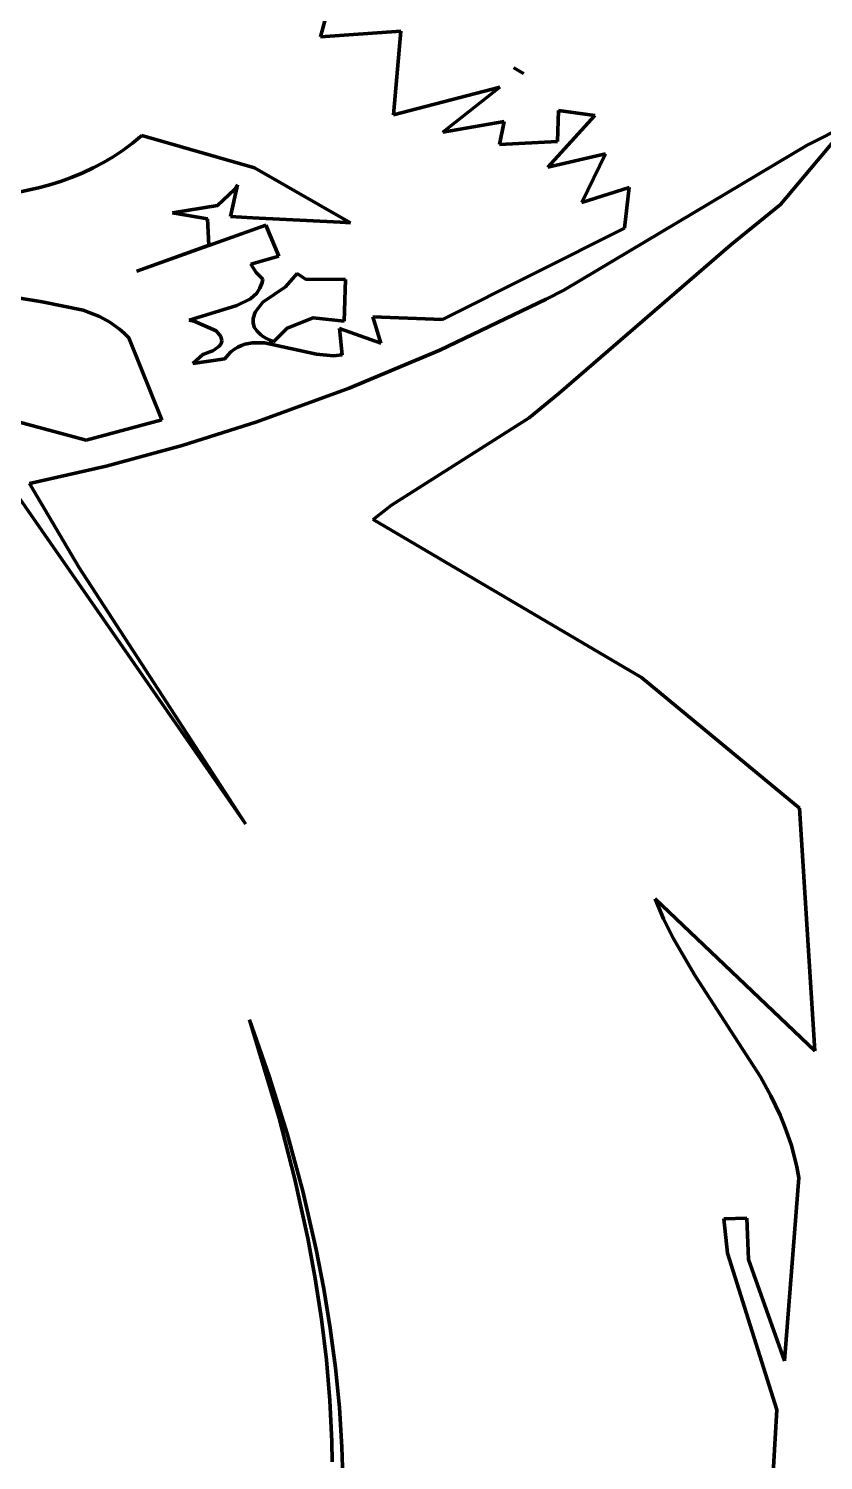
# Model space of a CAD drawing. Header units: millimetres. Extents: x 0 to 11, y 0 to 14.1.
# Drawn here: x 5.58 to 6.204, y 9.237 to 10.36 of the extents above; entities that cross this region are included whole.
import ezdxf

# ---------------------------------------------------------------- set-up
doc = ezdxf.new("R2010")
doc.units = ezdxf.units.MM
doc.layers.add('color#010101ff', color=7, linetype='CONTINUOUS', lineweight=100)
doc.layers.add('color#fefefeff', color=7, linetype='CONTINUOUS', lineweight=100)

msp = doc.modelspace()

# ---------------------------------------------------------------- linework, layer by layer
at = {"layer": 'color#010101ff'}
for p, q in [((5.8088, 10.3539), (5.8184, 10.3899)), ((5.872, 10.3584), (5.8088, 10.3539)), ((5.8661, 10.2928), (5.872, 10.3584)), ((5.9607, 10.3296), (5.9681, 10.3252)), ((5.9681, 10.3252), (5.9607, 10.3296)), ((5.9496, 10.3144), (5.8661, 10.2928)), ((5.905, 10.279), (5.9496, 10.3144)), ((5.9957, 10.2962), (5.9948, 10.2719)), ((6.0241, 10.2923), (5.9957, 10.2962)), ((5.9531, 10.2875), (5.905, 10.279)), ((5.9495, 10.2694), (5.9531, 10.2875)), ((5.9874, 10.2517), (6.0241, 10.2923)), ((6.1699, 10.2223), (6.2226, 10.2848)), ((6.2226, 10.2848), (6.1908, 10.2688)), ((5.6613, 10.2705), (5.6686, 10.2765)), ((5.6686, 10.2765), (5.7571, 10.2512)), ((5.9948, 10.2719), (5.9495, 10.2694)), ((5.6384, 10.2553), (5.6462, 10.2599)), ((5.6462, 10.2599), (5.6539, 10.2649)), ((5.6539, 10.2649), (5.6613, 10.2705)), ((6.0326, 10.262), (5.9874, 10.2517)), ((6.1908, 10.2688), (5.9998, 10.1551)), ((6.0141, 10.2239), (6.0326, 10.262)), ((5.6223, 10.2473), (5.6304, 10.2511)), ((5.6304, 10.2511), (5.6384, 10.2553)), ((5.7571, 10.2512), (5.8323, 10.208)), ((5.5885, 10.2358), (5.5971, 10.2381)), ((5.5971, 10.2381), (5.6056, 10.2408)), ((5.6056, 10.2408), (5.614, 10.2439)), ((5.614, 10.2439), (5.6223, 10.2473)), ((5.7383, 10.2129), (5.7436, 10.2378)), ((5.7436, 10.2378), (5.7413, 10.234)), ((5.571, 10.2319), (5.5885, 10.2358)), ((5.7413, 10.234), (5.7281, 10.2217)), ((6.0512, 10.2358), (6.0141, 10.2239)), ((6.0474, 10.2037), (6.0512, 10.2358)), ((5.7281, 10.2217), (5.6926, 10.2157)), ((5.6926, 10.2157), (5.7201, 10.211)), ((6.1311, 10.1908), (6.1699, 10.2223)), ((5.6647, 10.1701), (5.7659, 10.2061)), ((5.7201, 10.211), (5.7211, 10.1904)), ((5.7555, 10.212), (5.7383, 10.2129)), ((5.8243, 10.2084), (5.7555, 10.212)), ((5.7659, 10.2061), (5.7761, 10.1819)), ((5.8323, 10.208), (5.8243, 10.2084)), ((5.9047, 10.132), (6.0474, 10.2037)), ((5.7211, 10.1904), (5.6647, 10.1701)), ((5.7761, 10.1819), (5.7542, 10.1755)), ((5.9962, 10.0743), (6.1311, 10.1908)), ((5.7542, 10.1755), (5.7583, 10.1691)), ((5.7583, 10.1691), (5.7636, 10.1637)), ((5.7631, 10.1611), (5.7613, 10.1566)), ((5.7636, 10.1637), (5.7631, 10.1611)), ((5.7814, 10.1577), (5.7906, 10.1683)), ((5.7906, 10.1683), (5.7972, 10.1637)), ((5.7972, 10.1637), (5.8286, 10.1634)), ((5.8286, 10.1634), (5.8275, 10.1307)), ((5.5905, 10.146), (5.53, 10.1557)), ((5.7539, 10.1483), (5.7433, 10.1431)), ((5.7588, 10.1528), (5.7539, 10.1483)), ((5.7613, 10.1566), (5.7588, 10.1528)), ((5.7637, 10.1458), (5.7814, 10.1577)), ((5.9861, 10.1481), (5.9026, 10.108)), ((5.9998, 10.1551), (5.9861, 10.1481)), ((5.6225, 10.1395), (5.5905, 10.146)), ((5.6353, 10.1344), (5.6225, 10.1395)), ((5.7433, 10.1431), (5.7058, 10.1316)), ((5.756, 10.1328), (5.7576, 10.1378)), ((5.7576, 10.1378), (5.7637, 10.1458)), ((5.6434, 10.13), (5.6353, 10.1344)), ((5.6511, 10.1245), (5.6434, 10.13)), ((5.7058, 10.1316), (5.7098, 10.1309)), ((5.7098, 10.1309), (5.7271, 10.1232)), ((5.756, 10.1295), (5.756, 10.1328)), ((5.7569, 10.1262), (5.756, 10.1295)), ((5.7589, 10.1231), (5.7569, 10.1262)), ((5.7828, 10.1253), (5.7721, 10.1145)), ((5.8031, 10.1335), (5.7828, 10.1253)), ((5.8275, 10.1307), (5.8031, 10.1335)), ((5.8258, 10.1044), (5.8239, 10.125)), ((5.8239, 10.125), (5.8563, 10.1136)), ((5.8563, 10.1136), (5.85, 10.1341)), ((5.85, 10.1341), (5.9047, 10.132)), ((5.6547, 10.1213), (5.6511, 10.1245)), ((5.6583, 10.1178), (5.6547, 10.1213)), ((5.6844, 10.0534), (5.6583, 10.1178)), ((5.7271, 10.1232), (5.7307, 10.1188)), ((5.7307, 10.1188), (5.7315, 10.1154)), ((5.7315, 10.1154), (5.7308, 10.1131)), ((5.7496, 10.1127), (5.7556, 10.1139)), ((5.7556, 10.1139), (5.765, 10.1139)), ((5.762, 10.12), (5.7589, 10.1231)), ((5.764, 10.1186), (5.762, 10.12)), ((5.7664, 10.1171), (5.764, 10.1186)), ((5.765, 10.1139), (5.8057, 10.1049)), ((5.7691, 10.1158), (5.7664, 10.1171)), ((5.7721, 10.1145), (5.7691, 10.1158)), ((5.7166, 10.1047), (5.7086, 10.0975)), ((5.7195, 10.1056), (5.7166, 10.1047)), ((5.7221, 10.1066), (5.7195, 10.1056)), ((5.7243, 10.1076), (5.7221, 10.1066)), ((5.7262, 10.1087), (5.7243, 10.1076)), ((5.7291, 10.1108), (5.7262, 10.1087)), ((5.7308, 10.1131), (5.7291, 10.1108)), ((5.7337, 10.1013), (5.7361, 10.1042)), ((5.7361, 10.1042), (5.7386, 10.1066)), ((5.7386, 10.1066), (5.7413, 10.1087)), ((5.7413, 10.1087), (5.744, 10.1104)), ((5.744, 10.1104), (5.7468, 10.1117)), ((5.7468, 10.1117), (5.7496, 10.1127)), ((5.8057, 10.1049), (5.8192, 10.1037)), ((5.8192, 10.1037), (5.8258, 10.1044)), ((5.9026, 10.108), (5.8315, 10.0782)), ((5.7086, 10.0975), (5.7337, 10.1013)), ((5.8315, 10.0782), (5.759, 10.0517)), ((5.9726, 10.055), (5.9962, 10.0743)), ((5.5394, 10.0605), (5.6248, 10.0374)), ((5.6248, 10.0374), (5.6844, 10.0534)), ((5.759, 10.0517), (5.7002, 10.0331)), ((5.8646, 9.9865), (5.9726, 10.055)), ((5.7002, 10.0331), (5.6407, 10.017)), ((5.6407, 10.017), (5.5805, 10.0034)), ((5.5805, 10.0034), (5.6192, 9.9378)), ((5.7499, 9.7363), (5.5706, 9.9947)), ((5.8503, 9.9751), (5.8646, 9.9865)), ((6.0608, 9.851), (5.8503, 9.9751)), ((5.6192, 9.9378), (5.7499, 9.7363)), ((6.185, 9.7485), (6.0608, 9.851)), ((6.197, 9.558), (6.185, 9.7485)), ((6.0781, 9.6617), (6.0715, 9.6775)), ((6.0715, 9.6775), (6.197, 9.558)), ((6.0856, 9.6464), (6.0781, 9.6617)), ((6.1029, 9.6169), (6.0856, 9.6464)), ((6.1542, 9.5378), (6.1029, 9.6169)), ((5.7764, 9.5053), (5.7531, 9.5824)), ((5.7531, 9.5824), (5.7686, 9.5382)), ((5.7686, 9.5382), (5.7826, 9.4933)), ((6.1623, 9.5229), (6.1542, 9.5378)), ((6.1696, 9.5076), (6.1623, 9.5229)), ((6.1728, 9.4998), (6.1696, 9.5076)), ((5.7885, 9.4584), (5.7764, 9.5053)), ((6.1758, 9.4918), (6.1728, 9.4998)), ((5.7826, 9.4933), (5.7949, 9.4479)), ((6.1785, 9.4837), (6.1758, 9.4918)), ((6.1808, 9.4754), (6.1785, 9.4837)), ((6.1828, 9.467), (6.1808, 9.4754)), ((6.1844, 9.4584), (6.1828, 9.467)), ((5.7989, 9.4111), (5.7885, 9.4584)), ((6.173, 9.3147), (6.1844, 9.4584)), ((5.7949, 9.4479), (5.8055, 9.4021)), ((6.1254, 9.4263), (6.1435, 9.4268)), ((6.1284, 9.3994), (6.1254, 9.4263)), ((6.1435, 9.4268), (6.1449, 9.3944)), ((5.8048, 9.3794), (5.7989, 9.4111)), ((5.8055, 9.4021), (5.8115, 9.3713)), ((6.1672, 9.2763), (6.1284, 9.3994)), ((6.1449, 9.3944), (6.173, 9.3147)), ((5.8097, 9.3476), (5.8048, 9.3794)), ((5.8115, 9.3713), (5.8165, 9.3403)), ((5.8135, 9.3156), (5.8097, 9.3476)), ((5.8165, 9.3403), (5.8206, 9.3093)), ((5.8162, 9.2836), (5.8135, 9.3156)), ((5.8206, 9.3093), (5.8237, 9.2781)), ((5.8178, 9.2514), (5.8162, 9.2836)), ((5.8237, 9.2781), (5.8257, 9.2469)), ((6.1601, 9.1599), (6.1672, 9.2763)), ((5.8181, 9.2354), (5.8178, 9.2514)), ((5.8257, 9.2469), (5.8266, 9.2157))]:
    msp.add_line(p, q, dxfattribs=at)
at = {"layer": 'color#fefefeff'}
for p, q in [((5.8184, 10.3899), (5.8088, 10.3539)), ((5.8088, 10.3539), (5.872, 10.3584)), ((5.872, 10.3584), (5.8661, 10.2928)), ((5.9607, 10.3296), (5.9681, 10.3252)), ((5.9681, 10.3252), (5.9607, 10.3296)), ((5.8661, 10.2928), (5.9496, 10.3144)), ((5.9496, 10.3144), (5.905, 10.279)), ((5.9948, 10.2719), (5.9957, 10.2962)), ((5.9957, 10.2962), (6.0241, 10.2923)), ((5.905, 10.279), (5.9531, 10.2875)), ((5.9531, 10.2875), (5.9495, 10.2694)), ((6.0241, 10.2923), (5.9874, 10.2517)), ((6.2226, 10.2848), (6.1699, 10.2223)), ((6.1908, 10.2688), (6.2226, 10.2848)), ((5.6686, 10.2765), (5.6613, 10.2705)), ((5.7571, 10.2512), (5.6686, 10.2765)), ((5.9495, 10.2694), (5.9948, 10.2719)), ((5.6462, 10.2599), (5.6384, 10.2553)), ((5.6539, 10.2649), (5.6462, 10.2599)), ((5.6613, 10.2705), (5.6539, 10.2649)), ((5.9874, 10.2517), (6.0326, 10.262)), ((5.9998, 10.1551), (6.1908, 10.2688)), ((6.0326, 10.262), (6.0141, 10.2239)), ((5.6304, 10.2511), (5.6223, 10.2473)), ((5.6384, 10.2553), (5.6304, 10.2511)), ((5.8323, 10.208), (5.7571, 10.2512)), ((5.5971, 10.2381), (5.5885, 10.2358)), ((5.6056, 10.2408), (5.5971, 10.2381)), ((5.614, 10.2439), (5.6056, 10.2408)), ((5.6223, 10.2473), (5.614, 10.2439)), ((5.7436, 10.2378), (5.7383, 10.2129)), ((5.7413, 10.234), (5.7436, 10.2378)), ((5.5885, 10.2358), (5.571, 10.2319)), ((5.7281, 10.2217), (5.7413, 10.234)), ((6.0141, 10.2239), (6.0512, 10.2358)), ((6.0512, 10.2358), (6.0474, 10.2037)), ((5.6926, 10.2157), (5.7281, 10.2217)), ((5.7201, 10.211), (5.6926, 10.2157)), ((6.1699, 10.2223), (6.1311, 10.1908)), ((5.7659, 10.2061), (5.6647, 10.1701)), ((5.7211, 10.1904), (5.7201, 10.211)), ((5.7383, 10.2129), (5.7555, 10.212)), ((5.7555, 10.212), (5.8243, 10.2084)), ((5.7761, 10.1819), (5.7659, 10.2061)), ((5.8243, 10.2084), (5.8323, 10.208)), ((6.0474, 10.2037), (5.9047, 10.132)), ((5.6647, 10.1701), (5.7211, 10.1904)), ((5.7542, 10.1755), (5.7761, 10.1819)), ((6.1311, 10.1908), (5.9962, 10.0743)), ((5.7583, 10.1691), (5.7542, 10.1755)), ((5.7636, 10.1637), (5.7583, 10.1691)), ((5.7613, 10.1566), (5.7631, 10.1611)), ((5.7631, 10.1611), (5.7636, 10.1637)), ((5.7906, 10.1683), (5.7814, 10.1577)), ((5.7972, 10.1637), (5.7906, 10.1683)), ((5.8286, 10.1634), (5.7972, 10.1637)), ((5.8275, 10.1307), (5.8286, 10.1634)), ((5.53, 10.1557), (5.5905, 10.146)), ((5.7433, 10.1431), (5.7539, 10.1483)), ((5.7539, 10.1483), (5.7588, 10.1528)), ((5.7588, 10.1528), (5.7613, 10.1566)), ((5.7814, 10.1577), (5.7637, 10.1458)), ((5.9026, 10.108), (5.9861, 10.1481)), ((5.9861, 10.1481), (5.9998, 10.1551)), ((5.5905, 10.146), (5.6225, 10.1395)), ((5.6225, 10.1395), (5.6353, 10.1344)), ((5.7058, 10.1316), (5.7433, 10.1431)), ((5.7576, 10.1378), (5.756, 10.1328)), ((5.7637, 10.1458), (5.7576, 10.1378)), ((5.6353, 10.1344), (5.6434, 10.13)), ((5.6434, 10.13), (5.6511, 10.1245)), ((5.7098, 10.1309), (5.7058, 10.1316)), ((5.7271, 10.1232), (5.7098, 10.1309)), ((5.756, 10.1328), (5.756, 10.1295)), ((5.756, 10.1295), (5.7569, 10.1262)), ((5.7569, 10.1262), (5.7589, 10.1231)), ((5.7721, 10.1145), (5.7828, 10.1253)), ((5.7828, 10.1253), (5.8031, 10.1335)), ((5.8031, 10.1335), (5.8275, 10.1307)), ((5.8563, 10.1136), (5.8239, 10.125)), ((5.8239, 10.125), (5.8258, 10.1044)), ((5.9047, 10.132), (5.85, 10.1341)), ((5.85, 10.1341), (5.8563, 10.1136)), ((5.6511, 10.1245), (5.6547, 10.1213)), ((5.6547, 10.1213), (5.6583, 10.1178)), ((5.6583, 10.1178), (5.6844, 10.0534)), ((5.7307, 10.1188), (5.7271, 10.1232)), ((5.7315, 10.1154), (5.7307, 10.1188)), ((5.7308, 10.1131), (5.7315, 10.1154)), ((5.7556, 10.1139), (5.7496, 10.1127)), ((5.765, 10.1139), (5.7556, 10.1139)), ((5.7589, 10.1231), (5.762, 10.12)), ((5.762, 10.12), (5.764, 10.1186)), ((5.764, 10.1186), (5.7664, 10.1171)), ((5.8057, 10.1049), (5.765, 10.1139)), ((5.7664, 10.1171), (5.7691, 10.1158)), ((5.7691, 10.1158), (5.7721, 10.1145)), ((5.7086, 10.0975), (5.7166, 10.1047)), ((5.7166, 10.1047), (5.7195, 10.1056)), ((5.7195, 10.1056), (5.7221, 10.1066)), ((5.7221, 10.1066), (5.7243, 10.1076)), ((5.7243, 10.1076), (5.7262, 10.1087)), ((5.7262, 10.1087), (5.7291, 10.1108)), ((5.7291, 10.1108), (5.7308, 10.1131)), ((5.7361, 10.1042), (5.7337, 10.1013)), ((5.7386, 10.1066), (5.7361, 10.1042)), ((5.7413, 10.1087), (5.7386, 10.1066)), ((5.744, 10.1104), (5.7413, 10.1087)), ((5.7468, 10.1117), (5.744, 10.1104)), ((5.7496, 10.1127), (5.7468, 10.1117)), ((5.8192, 10.1037), (5.8057, 10.1049)), ((5.8258, 10.1044), (5.8192, 10.1037)), ((5.8315, 10.0782), (5.9026, 10.108)), ((5.7337, 10.1013), (5.7086, 10.0975)), ((5.759, 10.0517), (5.8315, 10.0782)), ((5.9962, 10.0743), (5.9726, 10.055)), ((5.6248, 10.0374), (5.5394, 10.0605)), ((5.6844, 10.0534), (5.6248, 10.0374)), ((5.7002, 10.0331), (5.759, 10.0517)), ((5.9726, 10.055), (5.8646, 9.9865)), ((5.6407, 10.017), (5.7002, 10.0331)), ((5.5805, 10.0034), (5.6407, 10.017)), ((5.6192, 9.9378), (5.5805, 10.0034)), ((5.5706, 9.9947), (5.7499, 9.7363)), ((5.8646, 9.9865), (5.8503, 9.9751)), ((5.8503, 9.9751), (6.0608, 9.851)), ((5.7499, 9.7363), (5.6192, 9.9378)), ((6.0608, 9.851), (6.185, 9.7485)), ((6.185, 9.7485), (6.197, 9.558)), ((6.197, 9.558), (6.0715, 9.6775)), ((6.0715, 9.6775), (6.0781, 9.6617)), ((6.0781, 9.6617), (6.0856, 9.6464)), ((6.0856, 9.6464), (6.1029, 9.6169)), ((6.1029, 9.6169), (6.1542, 9.5378)), ((5.7686, 9.5382), (5.7531, 9.5824)), ((5.7531, 9.5824), (5.7764, 9.5053)), ((5.7826, 9.4933), (5.7686, 9.5382)), ((6.1542, 9.5378), (6.1623, 9.5229)), ((6.1623, 9.5229), (6.1696, 9.5076)), ((6.1696, 9.5076), (6.1728, 9.4998)), ((5.7764, 9.5053), (5.7885, 9.4584)), ((6.1728, 9.4998), (6.1758, 9.4918)), ((5.7949, 9.4479), (5.7826, 9.4933)), ((6.1758, 9.4918), (6.1785, 9.4837)), ((6.1785, 9.4837), (6.1808, 9.4754)), ((6.1808, 9.4754), (6.1828, 9.467)), ((6.1828, 9.467), (6.1844, 9.4584)), ((5.7885, 9.4584), (5.7989, 9.4111)), ((6.1844, 9.4584), (6.173, 9.3147)), ((5.8055, 9.4021), (5.7949, 9.4479)), ((6.1435, 9.4268), (6.1254, 9.4263)), ((6.1254, 9.4263), (6.1284, 9.3994)), ((6.1449, 9.3944), (6.1435, 9.4268)), ((5.7989, 9.4111), (5.8048, 9.3794)), ((5.8115, 9.3713), (5.8055, 9.4021)), ((6.1284, 9.3994), (6.1672, 9.2763)), ((6.173, 9.3147), (6.1449, 9.3944)), ((5.8048, 9.3794), (5.8097, 9.3476)), ((5.8165, 9.3403), (5.8115, 9.3713)), ((5.8097, 9.3476), (5.8135, 9.3156)), ((5.8206, 9.3093), (5.8165, 9.3403)), ((5.8135, 9.3156), (5.8162, 9.2836)), ((5.8237, 9.2781), (5.8206, 9.3093)), ((5.8162, 9.2836), (5.8178, 9.2514)), ((5.8257, 9.2469), (5.8237, 9.2781)), ((6.1672, 9.2763), (6.1601, 9.1599)), ((5.8178, 9.2514), (5.8181, 9.2354)), ((5.8266, 9.2157), (5.8257, 9.2469))]:
    msp.add_line(p, q, dxfattribs=at)

doc.saveas('drawing.dxf')
